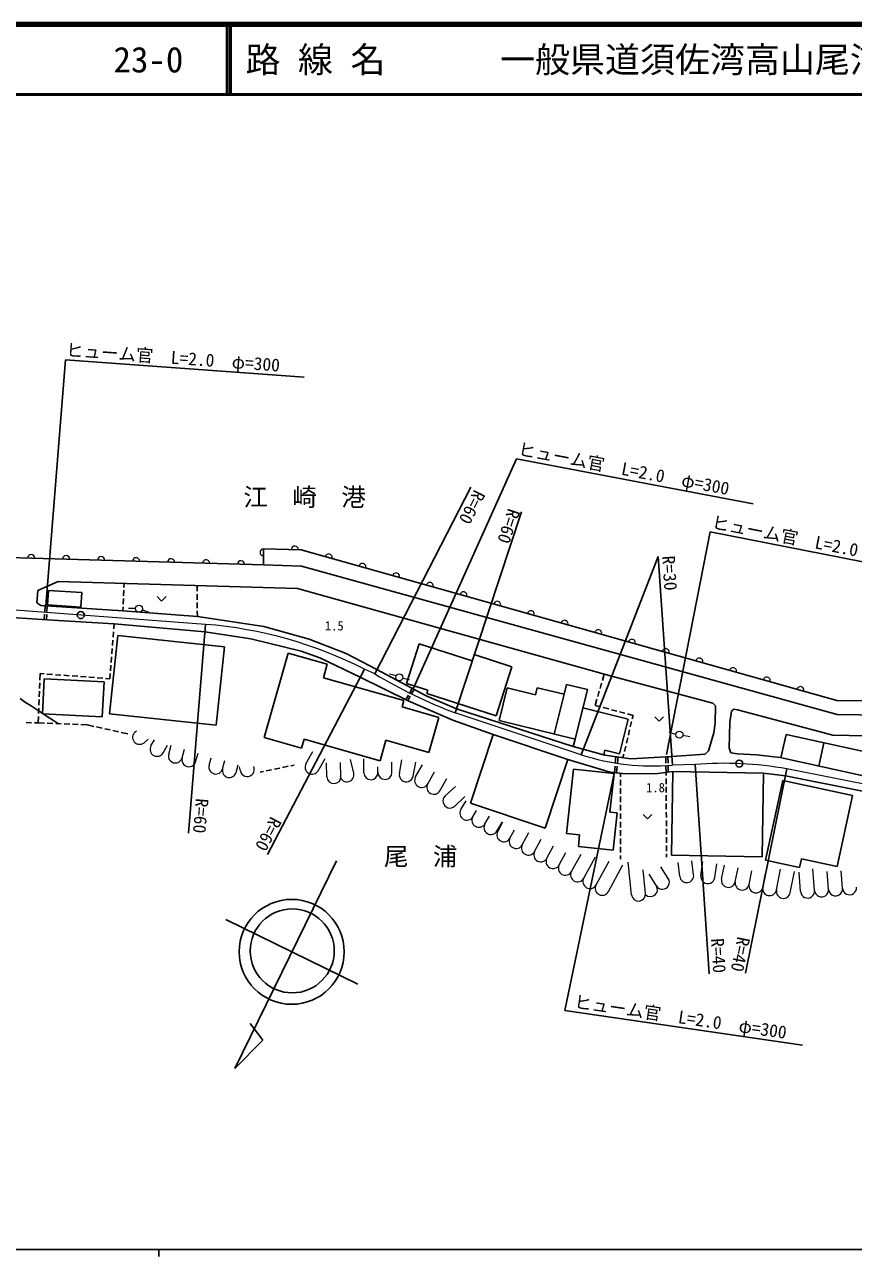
# Model space of a CAD drawing. Units: millimetres, scale not verified. Extents: x 40000 to 680000, y 20000 to 380000.
# Drawn here: x 148825 to 267218, y 204000 to 380000 of the extents above; entities that cross this region are included whole.
import ezdxf
from ezdxf.enums import TextEntityAlignment as Align

# ---------------------------------------------------------------- set-up
doc = ezdxf.new("R2010")
doc.units = ezdxf.units.MM
doc.header["$LTSCALE"] = 1000
for name, color, linetype, lineweight in [('M-BGD', 7, 'Continuous', 25), ('M-BMK', 2, 'Continuous', 13), ('M-BMK-SRVR', 3, 'Continuous', 25), ('M-STR-HTXT', 7, 'Continuous', 25), ('M-TTL', 2, 'Continuous', 140), ('M-TTL-BAND', 7, 'Continuous', 25), ('M-TTL-LINE', 7, 'Continuous', 50)]:
    doc.layers.add(name, color=color, linetype=linetype, lineweight=lineweight)
doc.layers.add('M-TTL-TXT', color=7, linetype='Continuous')
doc.styles.add('ＭＳ ゴシック', font='')
doc.styles.get('ＭＳ ゴシック').set_extended_font_data('MS Gothic')

msp = doc.modelspace()

# ---------------------------------------------------------------- linework, layer by layer
at = {"layer": 'M-BGD'}
for p, q in [((198838, 287223), (212588, 313930)), ((219811, 310395), (210312, 281668)), ((182961, 302803), (182948, 305112)), ((182948, 305112), (188321, 304976)), ((188321, 304976), (264875, 283442)), ((182961, 302803), (143534, 303958)), ((188368, 302603), (182961, 302803)), ((228335, 275684), (239346, 304022)), ((239346, 304022), (241386, 274181)), ((264890, 281440), (188368, 302603)), ((153621, 300418), (150724, 299153)), ((187787, 299427), (153621, 300418)), ((163010, 299593), (163032, 300145)), ((173460, 299842), (173468, 299031)), ((232687, 286884), (187787, 299427)), ((150724, 299153), (150555, 297362)), ((152221, 299153), (152083, 297083)), ((156994, 298835), (152221, 299153)), ((156856, 296765), (156994, 298835)), ((162913, 297195), (162945, 297995)), ((162962, 298394), (162994, 299194)), ((173472, 298631), (173480, 297831)), ((150555, 297362), (151129, 296990)), ((151129, 296990), (162875, 296244)), ((151631, 294960), (151679, 295756)), ((151704, 296155), (151752, 296951)), ((151930, 294942), (151979, 295738)), ((152003, 296137), (152051, 296932)), ((152083, 297083), (156856, 296765)), ((162875, 296244), (162897, 296796)), ((162875, 296244), (173503, 295420)), ((173483, 297431), (173491, 296631)), ((173495, 296231), (173503, 295420)), ((141528, 295663), (152047, 294931)), ((152047, 294931), (161627, 294399)), ((161566, 293661), (161627, 294399)), ((161627, 294399), (174580, 293227)), ((174669, 294308), (172229, 264487)), ((173503, 295420), (183016, 294005)), ((183016, 294005), (189453, 292180)), ((162128, 292735), (160933, 281516)), ((161468, 292465), (161534, 293262)), ((177371, 291113), (162128, 292735)), ((174580, 293227), (181117, 292245)), ((181117, 292245), (188315, 290470)), ((189453, 292180), (194750, 290153)), ((161271, 290073), (161336, 290870)), ((161369, 291269), (161435, 292066)), ((176176, 279893), (177371, 291113)), ((188315, 290470), (190985, 289533)), ((203366, 285875), (205180, 291522)), ((205180, 291522), (212765, 289085)), ((161172, 288877), (161238, 289674)), ((183042, 278137), (186474, 290209)), ((192057, 288622), (186474, 290209)), ((190985, 289533), (196765, 286773)), ((194750, 290153), (199160, 287849)), ((218444, 288250), (213060, 289979)), ((150994, 286346), (151030, 287278)), ((151030, 287278), (151617, 287234)), ((152016, 287205), (152814, 287146)), ((153213, 287117), (154011, 287058)), ((154410, 287029), (155207, 286970)), ((155606, 286940), (156404, 286882)), ((160980, 286544), (161041, 287283)), ((161074, 287681), (161139, 288478)), ((183537, 261422), (197359, 287910)), ((191508, 286688), (192057, 288622)), ((199160, 287849), (206186, 284098)), ((216192, 281244), (218444, 288250)), ((231372, 286294), (231631, 287179)), ((247122, 283033), (232687, 286884)), ((150947, 285146), (150979, 285946)), ((151388, 281516), (151636, 286522)), ((151636, 286522), (160169, 286098)), ((156803, 286852), (157601, 286793)), ((158000, 286764), (158798, 286705)), ((159197, 286676), (159994, 286617)), ((160169, 286098), (159920, 281093)), ((160393, 286588), (160980, 286544)), ((203009, 283418), (191508, 286688)), ((196765, 286773), (203629, 283384)), ((206449, 284884), (203366, 285875)), ((203839, 284531), (204192, 285163)), ((216611, 280567), (217762, 285225)), ((217762, 285225), (221804, 284227)), ((221804, 284227), (222059, 285260)), ((222059, 285260), (225900, 284311)), ((225900, 284311), (226245, 285711)), ((226245, 285711), (229220, 284977)), ((231034, 285143), (231259, 285910)), ((150854, 282748), (150885, 283548)), ((150901, 283947), (150932, 284747)), ((202750, 282504), (203009, 283418)), ((203289, 283551), (203643, 284182)), ((203551, 283404), (203905, 284036)), ((203629, 283384), (210015, 280625)), ((204100, 284385), (204454, 285016)), ((206186, 284098), (210504, 282248)), ((206301, 284422), (206449, 284884)), ((206301, 284422), (216192, 281244)), ((224494, 278620), (225900, 284311)), ((229220, 284977), (227469, 277886)), ((230324, 282723), (230584, 283607)), ((230696, 283991), (230922, 284759)), ((264875, 283442), (286946, 283172)), ((150807, 281549), (150839, 282349)), ((207996, 281013), (202750, 282504)), ((210504, 282248), (227199, 276833)), ((228579, 282382), (235053, 280783)), ((231101, 282519), (230324, 282723)), ((232262, 282216), (231488, 282418)), ((233423, 281912), (232649, 282115)), ((234584, 281609), (233810, 281811)), ((247528, 282658), (247122, 283033)), ((247490, 280167), (247528, 282658)), ((249584, 280262), (249786, 281895)), ((249786, 281895), (250147, 282177)), ((250147, 282177), (250654, 282087)), ((250654, 282087), (264300, 278468)), ((149025, 280262), (149824, 280241)), ((150224, 280231), (150756, 280218)), ((150756, 280218), (150792, 281149)), ((150756, 280218), (151663, 280182)), ((159920, 281093), (151388, 281516)), ((152063, 280166), (152862, 280135)), ((153262, 280119), (154061, 280088)), ((154461, 280072), (155260, 280041)), ((155660, 280025), (156460, 279993)), ((156859, 279978), (157767, 279942)), ((157767, 279942), (158711, 279732)), ((160933, 281516), (176176, 279893)), ((206573, 276008), (207996, 281013)), ((210015, 280625), (215760, 278547)), ((216611, 280567), (227469, 277886)), ((235053, 280783), (233824, 275806)), ((235748, 281304), (234971, 281507)), ((235351, 279646), (235537, 280424)), ((235630, 280813), (235748, 281304)), ((247304, 278798), (247490, 280167)), ((249468, 276666), (249584, 280262)), ((292243, 281047), (264890, 281440)), ((159101, 279646), (159882, 279472)), ((160273, 279385), (161054, 279212)), ((161444, 279125), (162225, 278951)), ((162616, 278865), (163560, 278655)), ((183042, 278137), (188390, 276617)), ((212510, 268743), (215760, 278547)), ((215760, 278547), (226439, 275007)), ((234793, 277312), (234979, 278090)), ((235072, 278479), (235258, 279257)), ((246531, 276222), (247304, 278798)), ((256875, 275235), (257598, 278561)), ((257598, 278561), (269129, 276052)), ((264300, 278468), (293276, 277936)), ((188390, 276617), (188756, 277905)), ((188756, 277905), (199603, 274822)), ((199603, 274822), (200436, 277752)), ((200436, 277752), (206573, 276008)), ((227199, 276833), (231727, 275616)), ((227469, 277886), (227208, 276831)), ((231730, 276323), (231566, 275659)), ((233824, 275806), (231730, 276323)), ((234513, 276145), (234700, 276923)), ((249693, 275939), (249468, 276666)), ((262993, 277387), (262269, 274062)), ((226439, 275007), (223189, 265203)), ((226439, 275007), (232496, 273187)), ((231727, 275616), (235445, 275109)), ((233207, 274462), (233301, 275402)), ((233505, 274432), (233599, 275372)), ((234303, 275265), (234420, 275756)), ((235445, 275109), (241302, 275421)), ((240439, 274466), (240413, 275374)), ((240739, 274474), (240713, 275382)), ((241302, 275421), (246028, 275749)), ((246028, 275749), (246531, 276222)), ((250676, 275793), (249693, 275939)), ((253388, 275666), (250676, 275793)), ((256759, 275261), (253388, 275666)), ((268874, 272625), (256759, 275261)), ((182459, 273170), (182937, 273272)), ((183329, 273355), (184111, 273521)), ((184503, 273604), (185285, 273770)), ((185676, 273854), (186459, 274020)), ((186850, 274103), (187329, 274205)), ((227226, 273637), (226232, 264440)), ((227226, 273637), (233024, 273010)), ((233024, 273010), (232425, 267471)), ((232496, 273187), (234659, 272950)), ((233073, 273123), (233167, 274064)), ((233371, 273094), (233465, 274034)), ((233931, 272501), (233929, 273030)), ((234659, 272950), (239272, 273018)), ((239272, 273018), (241451, 273271)), ((240476, 273158), (240450, 274066)), ((240476, 273158), (240478, 272694)), ((240776, 273166), (240750, 274074)), ((241247, 261308), (241451, 273271)), ((241451, 273271), (254371, 273050)), ((246627, 244372), (244615, 274283)), ((257705, 273657), (251823, 244467)), ((254371, 273050), (254166, 261087)), ((254371, 273050), (257504, 272660)), ((233934, 271301), (233932, 272101)), ((240479, 272294), (240482, 271494)), ((240483, 271094), (240486, 270294)), ((257130, 271992), (254662, 260624)), ((267084, 269830), (257130, 271992)), ((257504, 272660), (268547, 270448)), ((233937, 270101), (233935, 270901)), ((233940, 268902), (233938, 269701)), ((240488, 269894), (240491, 269094)), ((264887, 259712), (267084, 269830)), ((223189, 265203), (212510, 268743)), ((233944, 267702), (233941, 268502)), ((240492, 268694), (240495, 267894)), ((232425, 267471), (233481, 267357)), ((233481, 267357), (232905, 262032)), ((233947, 266502), (233945, 267302)), ((233950, 265302), (233948, 266102)), ((240497, 267494), (240499, 266694)), ((240501, 266294), (240504, 265494)), ((228108, 264237), (226232, 264440)), ((227927, 262570), (228108, 264237)), ((233953, 264102), (233951, 264902)), ((240505, 265094), (240508, 264294)), ((232905, 262032), (227927, 262570)), ((233956, 262902), (233954, 263702)), ((233960, 261702), (233957, 262502)), ((240510, 263894), (240513, 263094)), ((240514, 262694), (240517, 261894)), ((193393, 260518), (178867, 230855)), ((233962, 260773), (233961, 261302)), ((240518, 261494), (240520, 261031)), ((254166, 261087), (241247, 261308)), ((254662, 260624), (259524, 259568)), ((259524, 259568), (259795, 260818)), ((259795, 260817), (264887, 259712)), ((196446, 242878), (177586, 252114)), ((182851, 234885), (181035, 237273)), ((178867, 230855), (182851, 234885))]:
    msp.add_line(p, q, dxfattribs=at)
at = {"layer": 'M-BGD', "lineweight": 13}
for p, q in [((167776, 298265), (168401, 297640)), ((169026, 298265), (168401, 297640)), ((164670, 296551), (163670, 296551)), ((165640, 296379), (166585, 296053)), ((201910, 286958), (200935, 287182)), ((202843, 286611), (203827, 286432)), ((238862, 281078), (239487, 280453)), ((240112, 281078), (239487, 280453)), ((164619, 278938), (164826, 279106)), ((241876, 278589), (240910, 278849)), ((242870, 278488), (243845, 278265)), ((165881, 277386), (166486, 277878)), ((166876, 276926), (167357, 277805)), ((168631, 275966), (169221, 277044)), ((169408, 275772), (169763, 277027)), ((171332, 275227), (171683, 276468)), ((173256, 274683), (173601, 275900)), ((175171, 274176), (175450, 275232)), ((177104, 273665), (177423, 274868)), ((189011, 274397), (190014, 276127)), ((190742, 273394), (191745, 275124)), ((194012, 272583), (193956, 274582)), ((195847, 273044), (195381, 274989)), ((197293, 273092), (197260, 275091)), ((201293, 273158), (201269, 274598)), ((202365, 272982), (202723, 274950)), ((204333, 272624), (204690, 274592)), ((179038, 273153), (179329, 274254)), ((179642, 273375), (179530, 273940)), ((181604, 273761), (181554, 274013)), ((192013, 272527), (191957, 274526)), ((199293, 273125), (199279, 273944)), ((204670, 272497), (205654, 274238)), ((206411, 271513), (207395, 273254)), ((208151, 270528), (209136, 272269)), ((208899, 269793), (210364, 271153)), ((210260, 268327), (211725, 269688)), ((211150, 267843), (211906, 269112)), ((212867, 266819), (213402, 267715)), ((214585, 265794), (215243, 266898)), ((216303, 264770), (217084, 266080)), ((216405, 264715), (217143, 266073)), ((237172, 267159), (237797, 266534)), ((238422, 267159), (237797, 266534)), ((218162, 263760), (218820, 264970)), ((219918, 262804), (220874, 264560)), ((221675, 261848), (222631, 263604)), ((223432, 260892), (224388, 262648)), ((225189, 259936), (226145, 261693)), ((226945, 258980), (228310, 261487)), ((228702, 258024), (230373, 261095)), ((244400, 258525), (244152, 260509)), ((230459, 257068), (232312, 260474)), ((232216, 256112), (234289, 259922)), ((235535, 255648), (235047, 260336)), ((237524, 255855), (237175, 259210)), ((240781, 257981), (239730, 259683)), ((242415, 258277), (242167, 260261)), ((245448, 258408), (245736, 260387)), ((247427, 258120), (247715, 260099)), ((248393, 257927), (248788, 259888)), ((250354, 257532), (250748, 259493)), ((252315, 257138), (252709, 259099)), ((256236, 256350), (256831, 259305)), ((258197, 255955), (258805, 258979)), ((259686, 256113), (259465, 258899)), ((261680, 256271), (261432, 259391)), ((263674, 256430), (263471, 258975)), ((265668, 256589), (265469, 259077)), ((239079, 256931), (238028, 258633)), ((254276, 256744), (254670, 258705))]:
    msp.add_line(p, q, dxfattribs=at)
at = {"layer": 'M-BGD'}
msp.add_lwpolyline([(148198, 283702), (148959, 283164), (149737, 282648), (150613, 282104), (151341, 281639), (152065, 281163), (152926, 280585), (153641, 280104)], dxfattribs=at)
at = {"layer": 'M-BGD', "lineweight": 13}
for centre in [(165170, 296551), (202361, 286743), (242373, 278541)]:
    msp.add_circle(centre, 500, dxfattribs=at)
at = {"layer": 'M-BGD'}
for centre, radius in [((186978, 247515), 7500), ((187055, 247652), 6000)]:
    msp.add_circle(centre, radius, dxfattribs=at)
at = {"layer": 'M-BGD', "lineweight": 13}
for centre, radius, start, end in [((182951, 304584), 500, 90.31304, 270.31304), ((187419, 304999), 500, 358.5589, 178.5589), ((149756, 303776), 500, 358.32157, 178.32157), ((154754, 303629), 500, 358.32157, 178.32157), ((159752, 303483), 500, 358.32157, 178.32157), ((164750, 303336), 500, 358.32157, 178.32157), ((169748, 303190), 500, 358.32157, 178.32157), ((174746, 303043), 500, 358.32157, 178.32157), ((179744, 302897), 500, 358.32157, 178.32157), ((192266, 303867), 500, 344.28871, 164.28871), ((197079, 302513), 500, 344.28871, 164.28871), ((201892, 301159), 500, 344.28871, 164.28871), ((206705, 299805), 500, 344.28871, 164.28871), ((211518, 298451), 500, 344.28871, 164.28871), ((216332, 297097), 500, 344.28871, 164.28871), ((221145, 295743), 500, 344.28871, 164.28871), ((225958, 294389), 500, 344.28871, 164.28871), ((230771, 293035), 500, 344.28871, 164.28871), ((235584, 291681), 500, 344.28871, 164.28871), ((240398, 290327), 500, 344.28871, 164.28871), ((245211, 288973), 500, 344.28871, 164.28871), ((250024, 287619), 500, 344.28871, 164.28871), ((254837, 286265), 500, 344.28871, 164.28871), ((259650, 284912), 500, 344.28871, 164.28871), ((165250, 278162), 1000, 129.12528, 309.12528), ((167754, 276446), 1000, 151.31385, 331.31385), ((170370, 275500), 1000, 164.19738, 344.19738), ((172294, 274955), 1000, 164.19738, 344.19738), ((176138, 273921), 1000, 165.17937, 345.17937), ((178071, 273409), 1000, 165.17937, 345.17937), ((180623, 273568), 1000, 191.12919, 11.12919), ((189877, 273895), 1000, 149.90265, 329.90265), ((194874, 272811), 1000, 193.46521, 13.46521), ((198293, 273108), 1000, 180.94435, 0.94435), ((200293, 273141), 1000, 180.94435, 0.94435), ((203349, 272803), 1000, 169.69515, 349.69515), ((193012, 272555), 1000, 181.59114, 1.59114), ((205540, 272005), 1000, 150.50864, 330.50864), ((207281, 271021), 1000, 150.50864, 330.50864), ((209579, 269060), 1000, 132.8789, 312.8789), ((212008, 267331), 1000, 149.1911, 329.1911), ((213726, 266307), 1000, 149.1911, 329.1911), ((215444, 265282), 1000, 149.1911, 329.1911), ((217283, 264237), 1000, 151.44744, 331.44744), ((219040, 263282), 1000, 151.44744, 331.44744), ((220797, 262326), 1000, 151.44744, 331.44744), ((222554, 261370), 1000, 151.44744, 331.44744), ((224310, 260414), 1000, 151.44744, 331.44744), ((226067, 259458), 1000, 151.44744, 331.44744), ((227824, 258502), 1000, 151.44744, 331.44744), ((229581, 257546), 1000, 151.44744, 331.44744), ((231337, 256590), 1000, 151.44744, 331.44744), ((239930, 257456), 1000, 211.68237, 31.68237), ((243408, 258401), 1000, 187.12502, 7.12502), ((246437, 258264), 1000, 171.70286, 351.70286), ((249374, 257730), 1000, 168.631, 348.631), ((251334, 257335), 1000, 168.631, 348.631), ((253295, 256941), 1000, 168.631, 348.631), ((236530, 255751), 1000, 185.94686, 5.94686), ((238228, 256405), 1000, 225.59104, 31.68237), ((255256, 256547), 1000, 168.631, 348.631), ((257217, 256153), 1000, 168.631, 348.631), ((260683, 256192), 1000, 184.55377, 4.55377), ((262677, 256351), 1000, 184.55377, 4.55377), ((264671, 256510), 1000, 184.55377, 4.55377), ((266664, 256668), 1000, 184.55377, 4.55377)]:
    msp.add_arc(centre, radius, start, end, dxfattribs=at)
at = {"layer": 'M-BMK'}
for p, q in [((174669, 294308), (141607, 296753)), ((198838, 287223), (197359, 287910)), ((228335, 275684), (210312, 281668)), ((244615, 274283), (241386, 274181)), ((288831, 267445), (257705, 273657))]:
    msp.add_line(p, q, dxfattribs=at)
for centre, radius, start, end in [((169762, 233475), 61031, 63.11694, 85.38876), ((236003, 349360), 72404, 239.11591, 249.2171), ((238657, 307878), 33808, 252.2238, 274.63147), ((248760, 223761), 50692, 79.83642, 94.68971)]:
    msp.add_arc(centre, radius, start, end, dxfattribs=at)
at = {"layer": 'M-BMK-SRVR'}
for centre in [(156850, 295626), (250922, 274407)]:
    msp.add_circle(centre, 500, dxfattribs=at)
at = {"layer": 'M-STR-HTXT'}
for p, q in [((151842, 296945), (154648, 332101)), ((154648, 332101), (188759, 329608)), ((204328, 285090), (219117, 317978)), ((219117, 317978), (252910, 311523)), ((240525, 275703), (246767, 307516)), ((246767, 307516), (281781, 300672)), ((233024, 273010), (226003, 239148)), ((226003, 239148), (259955, 234161))]:
    msp.add_line(p, q, dxfattribs=at)
at = {"layer": 'M-TTL'}
msp.add_line((680000, 380000), (40000, 380000), dxfattribs=at)
at = {"layer": 'M-TTL-BAND'}
for p, q in [((40000, 205000), (579000, 205000)), ((168000, 205000), (168000, 204000))]:
    msp.add_line(p, q, dxfattribs=at)
at = {"layer": 'M-TTL-LINE'}
for p, q in [((177750, 380000), (177750, 370000)), ((178250, 380000), (178250, 370000)), ((40000, 370000), (680000, 370000))]:
    msp.add_line(p, q, dxfattribs=at)

# ---------------------------------------------------------------- texts
at = {"layer": 'M-BGD', "style": 'ＭＳ ゴシック'}
for s, height, p in [('江\u3000崎\u3000港', 2566, (180078, 310447)), ('1.5', 1320, (191715, 293042)), ('1.8', 1320, (237605, 269929)), ('尾\u3000浦', 2566, (200152, 259099))]:
    msp.add_text(s, height=height, dxfattribs=at).set_placement(p, align=Align.BOTTOM_LEFT)
for s, rotation, p in [('R=60', 242.758, (212588, 313930)), ('R=60', 251.702, (217378, 311155)), ('R=30', 273.912, (239346, 304022)), ('R=60', 265.322, (172733, 269544)), ('R=60', 242.445, (183503, 267221)), ('R=40', 273.848, (246320, 249362)), ('R=40', 258.607, (250140, 249882))]:
    msp.add_text(s, height=1833, rotation=rotation, dxfattribs=at).set_placement(p, align=Align.BOTTOM_LEFT)
at = {"layer": 'M-STR-HTXT', "style": 'ＭＳ ゴシック'}
for rotation, p in [(355.819, (154648, 332101)), (349.187, (219117, 317978)), (348.941, (246767, 307516)), (351.644, (227168, 238977))]:
    msp.add_text('ヒューム官\u3000L=2.0\u3000φ=300', height=1833, rotation=rotation, dxfattribs=at).set_placement(p, align=Align.BOTTOM_LEFT)
at = {"layer": 'M-TTL-TXT', "style": 'ＭＳ ゴシック'}
for s, p in [('23-0', (161521, 375000)), ('路 線 名', (180380, 375000)), ('一般県道須佐湾高山尾浦線', (216734, 375000))]:
    msp.add_text(s, height=3666, dxfattribs=at).set_placement(p, align=Align.MIDDLE_LEFT)

doc.saveas('drawing.dxf')
